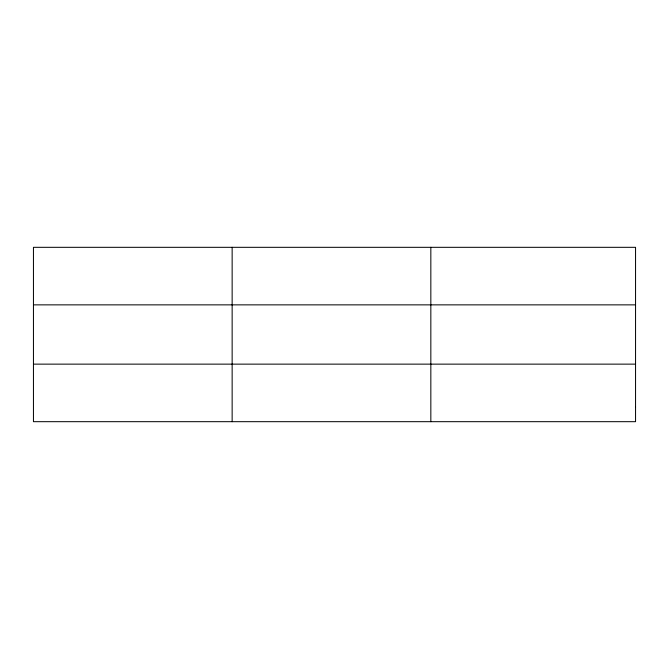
<?xml version="1.0" encoding="UTF-8"?>
<svg xmlns="http://www.w3.org/2000/svg" width="669" height="669" viewBox="0 0 669 669"><rect width="100%" height="100%" fill="white"/><g stroke="black" fill="none" stroke-linecap="round" stroke-linejoin="round"><path stroke-width="1" d="M232.143 247.321L232.143 421.679M430.836 247.321L430.836 421.679M33.45 304.863L635.55 304.863M33.45 364.137L635.55 364.137M635.55 407.296L635.55 421.679L33.45 421.679L33.45 247.321L635.55 247.321L635.55 407.296"/></g></svg>
